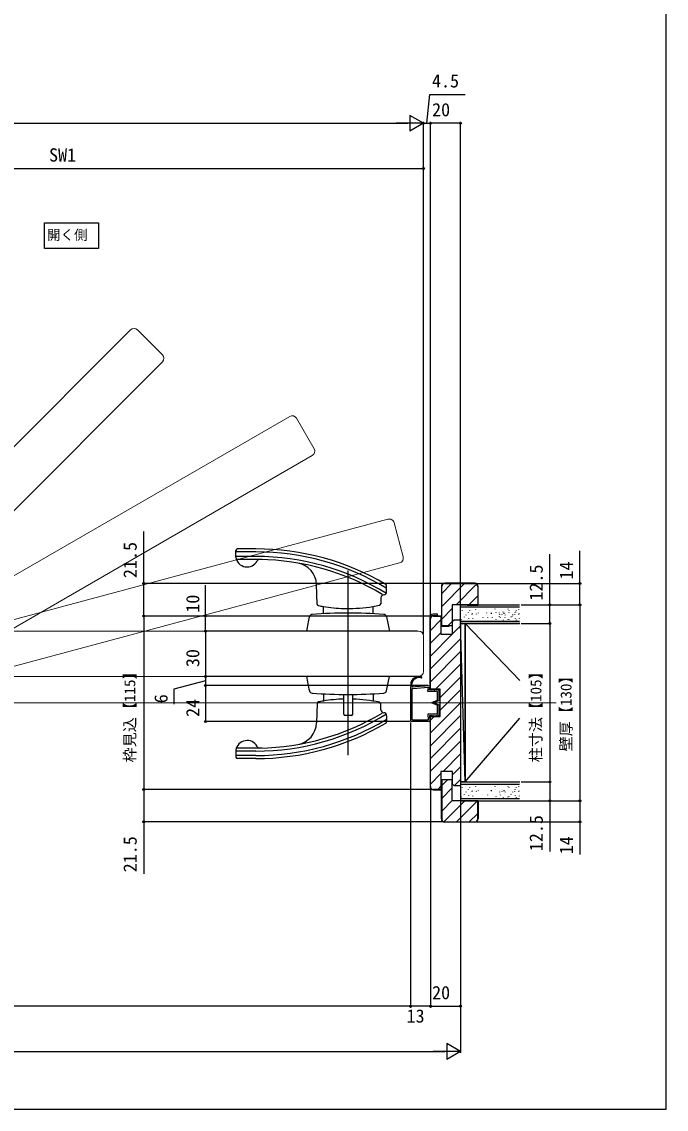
# Model space of a CAD drawing. Units: millimetres, scale not verified. Extents: x -525 to 525, y -783 to 779.
# Drawn here: x 97 to 525, y -783 to -62 of the extents above; entities that cross this region are included whole.
import ezdxf
from ezdxf.enums import TextEntityAlignment as Align

# ---------------------------------------------------------------- set-up
doc = ezdxf.new("R2010")
doc.units = ezdxf.units.MM
doc.header["$LTSCALE"] = 4
for name, color, linetype in [('0-2_USER1', 3, 'Continuous'), ('0-3_YKK_11', 7, 'Continuous'), ('0-6_YKK_13', 4, 'Continuous'), ('0-8_YKK_D', 6, 'Continuous'), ('0-9_YKK_ZWAK', 7, 'Continuous'), ('0-A_YSS_K', 3, 'Continuous'), ('0-B_YSS_KE', 3, 'Continuous')]:
    doc.layers.add(name, color=color, linetype=linetype)
doc.layers.add('0-5_YKK_12', color=2, linetype='Continuous', lineweight=18)
doc.styles.add('ＭＳ ゴシック', font='')
doc.styles.get('ＭＳ ゴシック').set_extended_font_data('MS Gothic')

msp = doc.modelspace()

# ---------------------------------------------------------------- linework, layer by layer
at = {"layer": '0-2_USER1'}
msp.add_lwpolyline([(148.421, -195.757), (148.421, -212.77), (112.579, -212.77), (112.579, -195.757)], close=True, dxfattribs=at)
at = {"layer": '0-3_YKK_11'}
for points in [[(375, -507.548), (374.8, -507.548), (374.8, -505.048), (368.3, -505.048), (368.3, -458.348)], [(368.5, -569.348), (368.5, -522.848), (375, -522.848), (375, -504.848), (368.5, -504.848), (368.5, -458.348)], [(370.5, -456.148), (375.7, -456.148), (375.7, -463.148), (375.5, -463.148)], [(370.5, -456.348), (375.5, -456.348), (375.5, -468.348), (383.2, -468.348), (383.2, -459.848), (384.2, -458.848), (388.5, -458.848)], [(388.5, -458.848), (388.5, -568.848), (384.2, -568.848), (383.2, -567.848), (383.2, -559.348), (375.5, -559.348), (375.5, -571.348), (370.5, -571.348)], [(375, -520.148), (374.8, -520.148), (374.8, -522.648), (368.3, -522.648), (368.3, -569.348)], [(370.5, -571.548), (375.7, -571.548), (375.7, -564.548), (375.5, -564.548)]]:
    msp.add_lwpolyline(points, dxfattribs=at)
for centre, radius, start, end in [((370.5, -458.348), 2.2, 90.00001, 179.99999), ((370.5, -458.348), 2, 90.00001, 179.99999), ((370.5, -569.348), 2.2, 180.00001, 269.99999), ((370.5, -569.348), 2, 180.00001, 269.99999)]:
    msp.add_arc(centre, radius, start, end, dxfattribs=at)
at = {"layer": '0-5_YKK_12'}
for p, q in [((169.597, -266.598), (-158.289, -594.483)), ((174.263, -266.598), (190.81, -283.144)), ((-137.076, -615.696), (190.81, -287.811)), ((275.175, -324.006), (-126.401, -555.856)), ((279.683, -325.214), (291.383, -345.479)), ((-111.401, -581.836), (290.175, -349.986)), ((340.357, -392.136), (-107.543, -512.15)), ((344.398, -394.47), (350.455, -417.072)), ((-99.778, -541.128), (348.121, -421.114)), ((360.7, -466.346), (-103, -466.346)), ((364, -469.646), (364, -493.046)), ((-103, -496.346), (360.7, -496.346)), ((355.3, -503.359), (355.3, -525.848)), ((-444.661, -513.848), (452.058, -513.848)), ((368.299, -525.818), (368.209, -523.32)), ((355.8, -526.348), (367.8, -526.348))]:
    msp.add_line(p, q, dxfattribs=at)
for centre, radius, start, end in [((171.93, -268.931), 3.3, 45, 135), ((188.476, -285.477), 3.3, 315, 45), ((276.825, -326.864), 3.3, 30, 120), ((288.525, -347.129), 3.3, 300, 30), ((341.211, -395.324), 3.3, 15, 105), ((347.267, -417.926), 3.3, 285, 15), ((360.7, -469.646), 3.3, 0, 90), ((360.7, -493.046), 3.3, 270, 0), ((355.8, -525.848), 0.5, 180, 270), ((367.8, -525.848), 0.5, 270, 3.44813)]:
    msp.add_arc(centre, radius, start, end, dxfattribs=at)
at = {"layer": '0-6_YKK_13'}
for p, q in [((239.5, -417.362), (239.5, -412.85)), ((252.731, -413.85), (239.5, -413.85)), ((252.731, -416.83), (239.5, -416.83)), ((252.731, -411.85), (240.5, -411.85)), ((256.826, -418.835), (239.859, -418.835)), ((314, -548.47), (314, -426.267)), ((293.472, -448.46), (293.019, -435.485)), ((339.5, -440.27), (339.5, -436.232)), ((335.677, -444.197), (335.536, -448.244)), ((297.5, -454.781), (297.5, -449.999)), ((330.5, -454.781), (330.5, -449.992)), ((339.326, -456.783), (341.5, -466.346)), ((368.3, -458.35), (368.3, -457.15)), ((373.3, -456.15), (370.3, -456.15)), ((341.5, -466.346), (286.5, -466.346)), ((341.5, -496.346), (286.5, -496.346)), ((339.326, -505.91), (341.5, -496.346)), ((355.45, -501.848), (355.45, -503.348)), ((355.45, -503.348), (367.95, -502.348)), ((355.45, -525.848), (355.45, -503.348)), ((356.5, -524.848), (356.5, -504.585)), ((356.65, -502.642), (356.65, -503.252)), ((356.774, -504.287), (367.199, -503.467)), ((366.885, -506.298), (367.199, -503.467)), ((368, -505.248), (368.299, -502.719)), ((297.5, -507.911), (297.5, -512.694)), ((311, -521.346), (311, -508.346)), ((317, -521.346), (317, -508.346)), ((330.5, -507.911), (330.5, -512.7)), ((372.95, -506.298), (366.885, -506.298)), ((369.9, -505.248), (368, -505.248)), ((370.9, -505.248), (369.9, -504.848)), ((369.9, -504.848), (369.9, -505.248)), ((370.9, -505.248), (371.6, -505.248)), ((372.6, -505.248), (371.6, -504.848)), ((371.6, -504.848), (371.6, -505.248)), ((373.3, -505.248), (372.6, -505.248)), ((373.25, -512.035), (373.25, -506.598)), ((373.3, -504.848), (374.3, -505.848)), ((373.3, -504.848), (373.3, -505.248)), ((374.3, -512.348), (374.3, -505.848)), ((293.472, -514.233), (293.019, -527.207)), ((335.677, -518.495), (335.536, -514.449)), ((373.063, -512.312), (369.3, -513.848)), ((373.063, -515.383), (369.3, -513.848)), ((374.3, -512.348), (370.623, -513.848)), ((374.3, -515.348), (370.623, -513.848)), ((373.25, -521.098), (373.25, -515.661)), ((374.3, -521.848), (374.3, -515.348)), ((316, -522.346), (312, -522.346)), ((339.5, -522.422), (339.5, -526.46)), ((367.8, -526.198), (355.8, -526.198)), ((356.8, -525.148), (367.057, -525.148)), ((372.95, -521.398), (366.885, -521.398)), ((366.885, -521.398), (367.057, -525.148)), ((368, -522.448), (368.149, -525.827)), ((369.9, -522.448), (368, -522.448)), ((370.9, -522.448), (369.9, -522.848)), ((369.9, -522.848), (369.9, -522.448)), ((370.9, -522.448), (371.6, -522.448)), ((372.6, -522.448), (371.6, -522.848)), ((371.6, -522.848), (371.6, -522.448)), ((373.3, -522.448), (372.6, -522.448)), ((373.3, -522.848), (374.3, -521.848)), ((373.3, -522.848), (373.3, -522.448)), ((239.5, -545.33), (239.5, -549.842)), ((252.731, -545.862), (239.5, -545.862)), ((256.826, -543.857), (239.859, -543.857)), ((252.731, -548.842), (239.5, -548.842)), ((252.731, -550.842), (240.5, -550.842))]:
    msp.add_line(p, q, dxfattribs=at)
msp.add_lwpolyline([(373.3, -456.15), (373.3, -455.15), (370.3, -455.15)], dxfattribs=at)
for centre, radius, start, end in [((240.5, -412.85), 1, 90, 180), ((246.929, -416.33), 7.5, 187.90389, 331.59899), ((252.731, -581.85), 170, 59.50196, 90), ((252.731, -581.85), 168, 59.0146, 90), ((252.731, -581.83), 165, 58.27299, 90), ((255.285, -420.849), 2, 90.87039, 151.599), ((252.731, -581.83), 163, 59.08596, 89.12), ((278.028, -436.008), 15, 2, 80.15831), ((337.5, -436.805), 2, 0, 59.6967), ((338.5, -436.232), 1, 0, 59.50196), ((337.676, -444.267), 2, 92.52452, 178), ((337.5, -440.27), 2, 272.52452, 0), ((294.471, -448.425), 1, 182, 258.63434), ((313.981, -351.366), 100, 258.63434, 260.51359), ((313.981, -351.366), 100, 260.51359, 268.29155), ((313.981, -351.366), 100, 268.29155, 271.72981), ((313.981, -351.366), 100, 271.72981, 281.98348), ((334.537, -448.209), 1, 281.98348, 358), ((336.33, -470.467), 50, 164.02871, 175.27253), ((290.183, -457.259), 2, 94.39218, 164.02871), ((314, -767.346), 313, 85.68932, 94.39218), ((337.376, -457.226), 2, 12.80427, 85.68932), ((370.3, -457.15), 2, 90, 180), ((370.3, -457.15), 1, 90, 113.54302), ((336.33, -492.225), 50, 184.72747, 195.97129), ((360.95, -501.848), 5.5, 73.48217, 180), ((360.95, -501.848), 4.7, 73.48217, 173.85561), ((362.4, -496.958), 0.4, 253.48217, 0), ((362.4, -496.958), 0.4, 0, 73.48217), ((356.25, -501.848), 0.3, 116.88027, 262.81924), ((355.979, -501.313), 0.3, 296.88027, 353.85561), ((356.15, -502.642), 0.5, 0, 82.81924), ((356.8, -504.585), 0.3, 94.96974, 180), ((367.95, -502.698), 0.35, 356.55187, 90), ((290.183, -505.433), 2, 195.97129, 265.60782), ((314, -195.346), 313, 265.60782, 274.31068), ((313.981, -611.326), 100, 91.70845, 99.48641), ((313.981, -611.326), 100, 78.01652, 88.27019), ((337.376, -505.466), 2, 274.31068, 347.19573), ((372.95, -506.598), 0.3, 0, 90), ((294.471, -514.268), 1, 101.36566, 178), ((313.981, -611.326), 100, 99.48641, 101.36566), ((334.537, -514.484), 1, 2, 78.01652), ((337.676, -518.426), 2, 182, 267.47548), ((372.95, -512.035), 0.3, 292.195, 0), ((372.95, -515.661), 0.3, 0, 67.805), ((252.731, -380.862), 165, 270, 301.72701), ((252.731, -380.842), 168, 270, 300.9854), ((252.731, -380.862), 163, 270.88, 300.91404), ((312, -521.346), 1, 180, 270), ((316, -521.346), 1, 270, 0), ((337.5, -522.422), 2, 0, 87.47548), ((337.5, -525.887), 2, 300.3033, 0), ((355.8, -525.848), 0.35, 180, 270), ((356.8, -524.848), 0.3, 180, 270), ((367.8, -525.848), 0.35, 270, 3.44813), ((372.95, -521.098), 0.3, 270, 0), ((252.731, -380.842), 170, 270, 300.49804), ((278.028, -526.684), 15, 279.84169, 358), ((338.5, -526.46), 1, 300.49804, 0), ((246.929, -546.362), 7.5, 28.40101, 172.09611), ((255.285, -541.843), 2, 208.401, 269.12961), ((240.5, -549.842), 1, 180, 270)]:
    msp.add_arc(centre, radius, start, end, dxfattribs=at)
at = {"layer": '0-8_YKK_D'}
for p, q in [((-346.499, -129.719), (353.5, -129.719)), ((364, -129.719), (345.813, -129.719)), ((364, -129.719), (354.907, -124.469)), ((354.907, -124.469), (354.907, -134.969)), ((364, -129.719), (354.907, -134.969)), ((364, -468.646), (364, -128.719)), ((364, -468.646), (364, -128.719)), ((364, -129.719), (368.5, -129.719)), ((368.5, -457.346), (368.5, -128.719)), ((368.5, -457.346), (368.5, -128.719)), ((388.5, -129.719), (368.5, -129.719)), ((388.5, -455.346), (388.5, -128.719)), ((-103, -159.719), (364, -159.719)), ((377, -434.849), (177.316, -434.849)), ((399, -434.849), (468.716, -434.849)), ((428.716, -448.849), (468.716, -448.849)), ((428.716, -448.849), (468.716, -448.849)), ((428.716, -448.849), (448.716, -448.849)), ((467.716, -448.849), (467.716, -578.85)), ((369.5, -456.348), (177.316, -456.348)), ((369.5, -456.348), (177.316, -456.348)), ((178.316, -456.348), (178.316, -571.348)), ((369.5, -456.346), (218.371, -456.346)), ((428.716, -461.349), (448.716, -461.349)), ((428.716, -461.349), (448.716, -461.349)), ((447.716, -461.349), (447.716, -566.35)), ((359.7, -466.346), (218.371, -466.346)), ((358.7, -466.346), (218.371, -466.346)), ((219.371, -466.346), (219.371, -496.346)), ((359.7, -496.346), (218.371, -496.346)), ((358.7, -496.346), (218.371, -496.346)), ((219.371, -496.346), (219.371, -502.348)), ((366.95, -502.348), (218.371, -502.348)), ((366.95, -502.348), (218.371, -502.348)), ((219.371, -502.348), (219.371, -526.348)), ((354.8, -526.348), (218.371, -526.348)), ((355.3, -526.848), (355.3, -716.006)), ((355.3, -526.848), (355.3, -716.006)), ((428.715, -566.35), (448.716, -566.35)), ((428.715, -566.35), (448.716, -566.35)), ((369.5, -571.348), (177.316, -571.348)), ((369.5, -571.348), (177.316, -571.348)), ((368.5, -570.348), (368.5, -716.006)), ((368.5, -570.348), (368.5, -716.006)), ((388.5, -569.848), (388.5, -746.006)), ((401, -578.847), (468.716, -578.847)), ((428.716, -578.85), (468.716, -578.85)), ((428.716, -578.85), (448.716, -578.85)), ((377, -592.847), (177.316, -592.847)), ((399, -592.847), (468.716, -592.847)), ((388.5, -613.346), (388.5, -716.006)), ((355.3, -715.006), (-234.382, -715.006)), ((368.5, -715.006), (355.3, -715.006)), ((368.5, -715.006), (388.5, -715.006)), ((388.5, -745.006), (379.407, -739.756)), ((379.407, -739.756), (379.407, -750.256)), ((-371, -745.006), (378, -745.006)), ((388.5, -745.006), (370.313, -745.006)), ((388.5, -745.006), (379.407, -750.256))]:
    msp.add_line(p, q, dxfattribs=at)
for points in [[(366.25, -129.719), (368.195, -110.568), (391.695, -110.568)], [(178.316, -456.348), (178.316, -434.849), (178.316, -400.344)], [(447.716, -461.349), (447.716, -448.849), (447.716, -415.299)], [(467.716, -448.849), (467.716, -434.849), (467.716, -413.231)], [(219.371, -466.346), (219.371, -456.346), (219.371, -435.796)], [(219.371, -499.347), (198.316, -504.888), (198.316, -514.706)], [(447.716, -566.35), (447.716, -578.85), (447.716, -612.4)], [(178.316, -571.348), (178.316, -592.847), (178.316, -627.351)], [(467.716, -578.847), (467.716, -592.847), (467.716, -614.465)]]:
    msp.add_lwpolyline(points, dxfattribs=at)
for centre in [(364, -129.719), (368.5, -129.719), (368.5, -129.719), (388.5, -129.719), (364, -159.719), (178.316, -434.849), (467.716, -434.849), (447.716, -448.849), (467.716, -448.849), (467.716, -448.849), (178.316, -456.348), (178.316, -456.348), (219.371, -456.346), (447.716, -461.349), (447.716, -461.349), (219.371, -466.346), (219.371, -466.346), (219.371, -496.346), (219.371, -496.346), (219.371, -502.348), (219.371, -502.348), (219.371, -526.348), (447.716, -566.35), (447.716, -566.35), (178.316, -571.348), (178.316, -571.348), (447.716, -578.85), (467.716, -578.847), (467.716, -578.85), (178.316, -592.847), (467.716, -592.847), (355.3, -715.006), (355.3, -715.006), (368.5, -715.006), (368.5, -715.006), (388.5, -715.006)]:
    msp.add_circle(centre, 0.637, dxfattribs=at)
at = {"layer": '0-9_YKK_ZWAK'}
msp.add_lwpolyline([(-525, -783.3), (525, -783.3), (525, 746.7)], dxfattribs=at)
at = {"layer": '0-A_YSS_K'}
for p, q in [((376, -441.453), (382.604, -434.849)), ((376, -449.938), (391.089, -434.849)), ((385.575, -448.849), (399.185, -435.238)), ((394.06, -448.849), (400, -442.909)), ((376, -458.424), (383, -451.424)), ((388.5, -448.849), (427.716, -448.849)), ((388.5, -461.349), (388.5, -448.849)), ((388.5, -450.349), (427.716, -450.349)), ((389.575, -452.393), (389.575, -452.593)), ((393.5, -453.851), (393.5, -454.051)), ((394.509, -452.393), (394.509, -452.593)), ((398.546, -451.944), (398.546, -452.144)), ((411.33, -451.608), (411.33, -451.808)), ((412.003, -453.963), (412.003, -454.163)), ((416.601, -453.514), (416.601, -453.714)), ((419.809, -451.608), (419.809, -451.808)), ((420.481, -453.963), (420.481, -454.163)), ((420.553, -452.393), (420.553, -452.593)), ((424.478, -453.851), (424.478, -454.051)), ((425.079, -453.514), (425.079, -453.714)), ((425.487, -452.393), (425.487, -452.593)), ((426.874, -451.944), (426.874, -452.144)), ((368.5, -465.924), (375.5, -458.924)), ((380.06, -462.849), (383, -459.909)), ((388.5, -459.849), (427.716, -459.849)), ((388.5, -461.349), (427.716, -461.349)), ((391.5, -461.349), (388.5, -461.349)), ((388.985, -458.623), (388.985, -458.823)), ((391.003, -456.941), (391.003, -457.141)), ((427.916, -461.349), (391.5, -461.35)), ((391.5, -461.349), (391.5, -566.349)), ((391.5, -461.35), (427.916, -499.159)), ((391.5, -566.35), (391.5, -461.35)), ((392.013, -455.483), (392.013, -455.683)), ((393.695, -457.838), (393.695, -458.038)), ((396.05, -455.035), (396.05, -455.235)), ((396.191, -454.748), (396.191, -454.948)), ((396.386, -457.951), (396.386, -458.151)), ((398.882, -454.86), (398.882, -455.06)), ((400.311, -454.25), (400.311, -454.45)), ((403.227, -457.278), (403.227, -457.478)), ((405.723, -454.187), (405.723, -454.387)), ((406.367, -457.39), (406.367, -457.59)), ((408.834, -454.698), (408.834, -454.898)), ((408.863, -454.299), (408.863, -454.499)), ((409.507, -457.053), (409.507, -457.253)), ((411.974, -458.511), (411.974, -458.711)), ((414.105, -456.605), (414.105, -456.805)), ((414.201, -454.187), (414.201, -454.387)), ((414.47, -455.421), (414.47, -455.621)), ((414.845, -457.39), (414.845, -457.59)), ((415.899, -455.035), (415.899, -455.235)), ((416.908, -458.848), (416.908, -459.048)), ((417.312, -454.698), (417.312, -454.898)), ((417.341, -454.299), (417.341, -454.499)), ((417.985, -457.053), (417.985, -457.253)), ((418.057, -455.483), (418.057, -455.683)), ((419.963, -458.623), (419.963, -458.823)), ((420.452, -458.511), (420.452, -458.711)), ((421.982, -456.941), (421.982, -457.141)), ((422.583, -456.605), (422.583, -456.805)), ((422.949, -455.421), (422.949, -455.621)), ((422.991, -455.483), (422.991, -455.683)), ((424.377, -455.035), (424.377, -455.235)), ((424.673, -457.838), (424.673, -458.038)), ((425.387, -458.848), (425.387, -459.048)), ((427.028, -455.035), (427.028, -455.235)), ((427.169, -454.748), (427.169, -454.948)), ((427.364, -457.951), (427.364, -458.151)), ((368.5, -474.409), (375.5, -467.409)), ((368.5, -482.894), (383.046, -468.348)), ((383.2, -468.194), (388.5, -462.894)), ((368.5, -491.379), (388.5, -471.379)), ((368.5, -499.865), (388.5, -479.865)), ((372.002, -504.848), (388.5, -488.35)), ((375, -510.335), (388.5, -496.835)), ((375, -518.82), (388.5, -505.32)), ((368.5, -533.806), (388.5, -513.806)), ((368.5, -542.291), (388.5, -522.291)), ((368.5, -525.32), (370.973, -522.848)), ((391.5, -566.35), (427.916, -524.094)), ((368.5, -550.776), (388.5, -530.776)), ((368.5, -559.262), (388.5, -539.262)), ((376.899, -559.348), (388.5, -547.747)), ((368.5, -567.747), (375.5, -560.747)), ((383.2, -561.532), (388.5, -556.232)), ((373.384, -571.348), (375.5, -569.232)), ((376, -568.732), (379.885, -564.847)), ((384.37, -568.848), (388.5, -564.717)), ((391.5, -566.349), (388.5, -566.349)), ((388.5, -566.35), (427.716, -566.35)), ((388.5, -566.35), (388.5, -578.85)), ((388.5, -567.85), (427.716, -567.85)), ((391.5, -566.35), (427.916, -566.35)), ((398.546, -569.445), (398.546, -569.645)), ((411.33, -569.109), (411.33, -569.309)), ((419.809, -569.109), (419.809, -569.309)), ((426.874, -569.445), (426.874, -569.645)), ((376, -577.217), (383, -570.217)), ((388.985, -576.125), (388.985, -576.325)), ((389.575, -569.894), (389.575, -570.094)), ((391.003, -574.443), (391.003, -574.643)), ((392.013, -572.985), (392.013, -573.185)), ((393.5, -571.352), (393.5, -571.552)), ((393.695, -575.34), (393.695, -575.54)), ((394.509, -569.894), (394.509, -570.094)), ((396.05, -572.536), (396.05, -572.736)), ((396.191, -572.249), (396.191, -572.449)), ((396.386, -575.452), (396.386, -575.652)), ((398.882, -572.361), (398.882, -572.561)), ((400.311, -571.751), (400.311, -571.951)), ((403.227, -574.779), (403.227, -574.979)), ((405.723, -571.688), (405.723, -571.888)), ((406.367, -574.891), (406.367, -575.091)), ((408.834, -572.2), (408.834, -572.4)), ((408.863, -571.8), (408.863, -572)), ((409.507, -574.555), (409.507, -574.755)), ((411.974, -576.013), (411.974, -576.213)), ((412.003, -571.464), (412.003, -571.664)), ((414.105, -574.106), (414.105, -574.306)), ((414.201, -571.688), (414.201, -571.888)), ((414.47, -572.922), (414.47, -573.122)), ((414.845, -574.891), (414.845, -575.091)), ((415.899, -572.536), (415.899, -572.736)), ((416.601, -571.015), (416.601, -571.215)), ((416.908, -576.349), (416.908, -576.549)), ((417.312, -572.2), (417.312, -572.4)), ((417.341, -571.8), (417.341, -572)), ((417.985, -574.555), (417.985, -574.755)), ((418.057, -572.985), (418.057, -573.185)), ((419.963, -576.125), (419.963, -576.325)), ((420.452, -576.013), (420.452, -576.213)), ((420.481, -571.464), (420.481, -571.664)), ((420.553, -569.894), (420.553, -570.094)), ((421.982, -574.443), (421.982, -574.643)), ((422.583, -574.106), (422.583, -574.306)), ((422.949, -572.922), (422.949, -573.122)), ((422.991, -572.985), (422.991, -573.185)), ((424.377, -572.536), (424.377, -572.736)), ((424.478, -571.352), (424.478, -571.552)), ((424.673, -575.34), (424.673, -575.54)), ((425.079, -571.015), (425.079, -571.215)), ((425.387, -576.349), (425.387, -576.549)), ((425.487, -569.894), (425.487, -570.094)), ((427.028, -572.536), (427.028, -572.736)), ((427.169, -572.249), (427.169, -572.449)), ((427.364, -575.452), (427.364, -575.652)), ((376, -585.703), (383, -578.703)), ((377.426, -592.762), (391.341, -578.847)), ((385.827, -592.847), (399.827, -578.847)), ((388.5, -577.35), (427.716, -577.35)), ((388.5, -578.85), (427.716, -578.85)), ((394.312, -592.847), (400, -587.159))]:
    msp.add_line(p, q, dxfattribs=at)
msp.add_lwpolyline([(391.5, -566.349), (388.5, -461.349), (388.5, -566.349)], dxfattribs=at)
at = {"layer": '0-B_YSS_KE'}
for p, q in [((398, -434.649), (378, -434.649)), ((378, -434.849), (398, -434.849)), ((368.3, -504.75), (368.3, -458.35)), ((378, -592.847), (398, -592.847)), ((398, -593.047), (378, -593.047))]:
    msp.add_line(p, q, dxfattribs=at)
for points in [[(375.8, -436.849), (375.8, -463.049), (381, -463.049), (381, -462.849)], [(383, -462.849), (376, -462.849), (376, -436.849)], [(400, -436.849), (400, -448.849), (383, -448.849), (383, -462.849)], [(393, -448.849), (393, -449.049), (400.2, -449.049), (400.2, -436.849)], [(375.8, -590.847), (375.8, -564.647), (381, -564.647), (381, -564.847)], [(383, -564.847), (376, -564.847), (376, -590.847)], [(400, -590.847), (400, -578.847), (383, -578.847), (383, -564.847)], [(393, -578.847), (393, -578.647), (400.2, -578.647), (400.2, -590.847)]]:
    msp.add_lwpolyline(points, dxfattribs=at)
for centre, radius, start, end in [((378, -436.849), 2.2, 90, 180), ((378, -436.849), 2, 90, 180), ((398, -436.849), 2.2, 0, 90), ((398, -436.849), 2, 0, 90), ((378, -590.847), 2.2, 180, 270), ((378, -590.847), 2, 180, 270), ((398, -590.847), 2, 270, 0), ((398, -590.847), 2.2, 270, 0)]:
    msp.add_arc(centre, radius, start, end, dxfattribs=at)

# ---------------------------------------------------------------- texts
at = {"layer": '0-2_USER1', "style": 'ＭＳ ゴシック'}
msp.add_text('開く側', height=6.598, dxfattribs=at).set_placement((114.165, -208.96), align=Align.BOTTOM_LEFT)
at = {"layer": '0-8_YKK_D', "style": 'ＭＳ ゴシック'}
for s, p in [('4.5', (369.582, -108.568)), ('20', (369.636, -127.719)), ('SW1', (115.534, -157.719)), ('20', (369.636, -713.006)), ('13', (352.695, -728.506))]:
    msp.add_text(s, height=8.798, dxfattribs=at).set_placement(p, align=Align.BOTTOM_LEFT)
for s, height, p in [('21.5', 8.798, (176.316, -431.185)), ('12.5', 8.798, (445.716, -446.14)), ('14', 8.798, (465.716, -432.14)), ('10', 8.798, (217.871, -454.137)), ('30', 8.798, (217.871, -490.21)), ('枠見込【115】', 7.331, (174.953, -553.365)), ('柱寸法【105】', 7.331, (444.353, -553.31)), ('壁厚【130】', 7.331, (464.353, -546.065)), ('6', 8.798, (196.816, -514.161)), ('24', 8.798, (217.871, -523.246)), ('12.5', 8.798, (445.716, -612.241)), ('21.5', 8.798, (176.316, -626.238)), ('14', 8.798, (465.716, -614.306))]:
    msp.add_text(s, height=height, rotation=90, dxfattribs=at).set_placement(p, align=Align.BOTTOM_LEFT)

doc.saveas('drawing.dxf')
